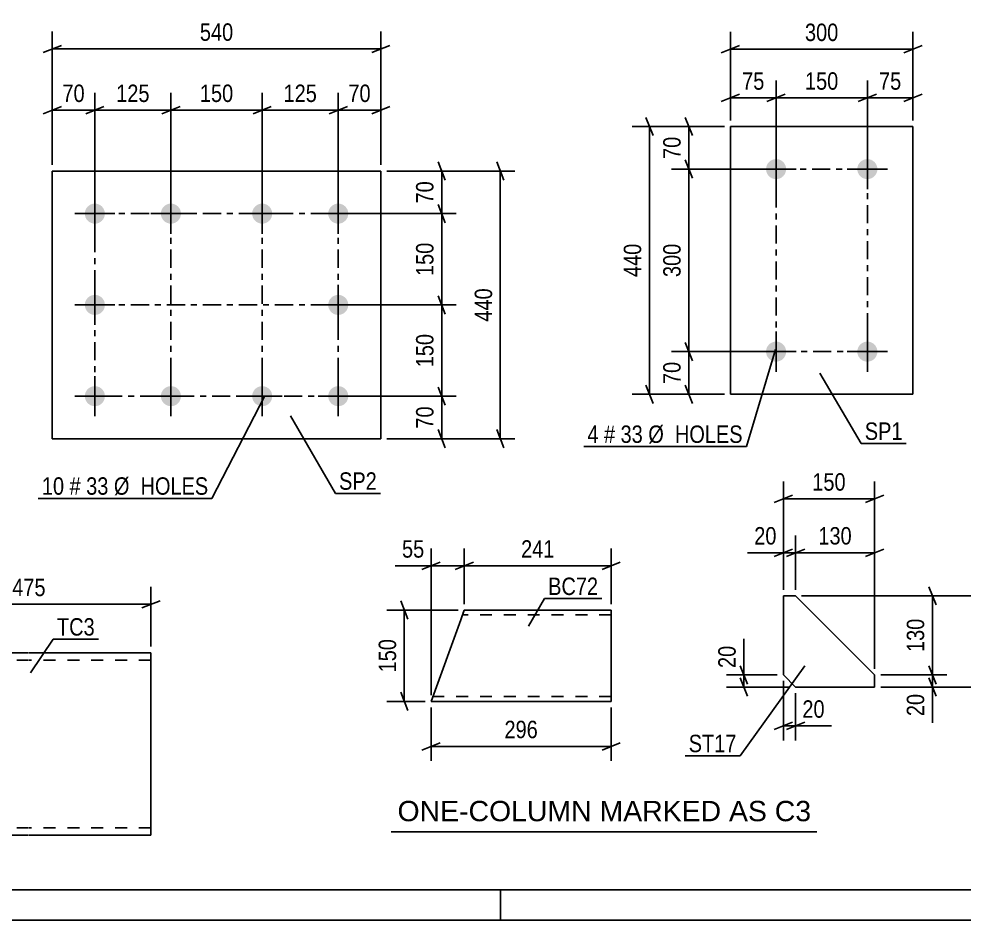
# Model space of a CAD drawing. Header units: millimetres. Extents: x 0 to 594, y 0 to 420.
# Drawn here: x 94.8 to 250.2, y 0 to 148.1 of the extents above; entities that cross this region are included whole.
import ezdxf

# ---------------------------------------------------------------- set-up
doc = ezdxf.new("R2010")
doc.units = ezdxf.units.MM
doc.linetypes.add('DXK_LINE_DOT2', pattern=[3.9198, 1.9599, -1.9599])
doc.linetypes.add('DXK_LINE_DOT3', pattern=[5.9187, 2.979, -0.9799, 0.9799, -0.9799])
doc.styles.add('Arial', font='arial.ttf', dxfattribs={"height": 0.2})
doc.styles.add('Arial Narrow', font='ARIALN.TTF', dxfattribs={"height": 0.2})

# ---------------------------------------------------------------- blocks, each defined once
blk = doc.blocks.new('Unknown-681868596-1134')
at = {"color": 5, "linetype": 'Continuous'}
for p, q in [((5, 5), (589, 5)), ((174, 0), (174, 5)), ((0, 0), (594, 0))]:
    blk.add_line(p, q, dxfattribs=at)
blk = doc.blocks.new('Part-681868596-5340 - 5339')
at = {"color": 2, "linetype": 'Continuous'}
for p, q in [((96.43, 43.94), (76.43, 43.94)), ((76.43, 16.34), (76.43, 43.94)), ((116.53, 43.94), (96.53, 43.94)), ((116.53, 43.94), (116.53, 43.75)), ((116.53, 43.75), (116.53, 13.94)), ((76.43, 13.94), (76.43, 16.34)), ((96.43, 13.94), (76.43, 13.94)), ((116.53, 13.94), (96.53, 13.94))]:
    blk.add_line(p, q, dxfattribs=at)
at = {"color": 7, "linetype": 'DXK_LINE_DOT2'}
for p, q in [((96.43, 42.74), (76.43, 42.74)), ((116.53, 42.74), (96.53, 42.74)), ((76.43, 14.12), (76.43, 16.34)), ((76.43, 15.14), (76.43, 15.23)), ((96.43, 15.14), (76.43, 15.14)), ((116.53, 15.14), (96.53, 15.14)), ((116.53, 15.14), (116.53, 15.23))]:
    blk.add_line(p, q, dxfattribs=at)
blk = doc.blocks.new('Part-681868596-7533 - 7532')
at = {"color": 2, "linetype": 'Continuous'}
for p, q in [((167.46, 49.35), (168.04, 50.95)), ((192.18, 50.95), (168.04, 50.95)), ((192.18, 50.95), (192.18, 35.95)), ((167.46, 49.35), (162.58, 35.95)), ((162.58, 35.95), (192.18, 35.95))]:
    blk.add_line(p, q, dxfattribs=at)
at = {"color": 7, "linetype": 'DXK_LINE_DOT2'}
for p, q in [((192.18, 50.15), (167.75, 50.15)), ((168.04, 50.95), (167.87, 50.49)), ((192.18, 50.49), (192.18, 50.95)), ((192.18, 36.75), (162.87, 36.75))]:
    blk.add_line(p, q, dxfattribs=at)
blk = doc.blocks.new('Bolt-681868596-5383 - 5381')
at = {"linetype": 'Continuous'}
for points in [[(107.32, 117.76, -1), (107.32, 114.46, -1)], [(119.82, 117.76, -1), (119.82, 114.46, -1)], [(134.82, 117.76, -1), (134.82, 114.46, -1)], [(147.32, 117.76, -1), (147.32, 114.46, -1)], [(107.32, 102.76, -1), (107.32, 99.46, -1)], [(147.32, 102.76, -1), (147.32, 99.46, -1)], [(107.32, 87.76, -1), (107.32, 84.46, -1)], [(119.82, 87.76, -1), (119.82, 84.46, -1)], [(134.82, 87.76, -1), (134.82, 84.46, -1)], [(147.32, 87.76, -1), (147.32, 84.46, -1)]]:
    blk.add_hatch(color=1, dxfattribs=at).paths.add_polyline_path(points)
at = {"color": 1, "linetype": 'Continuous'}
for p, q in [((107.32, 119.41), (107.32, 112.81)), ((119.82, 119.41), (119.82, 112.81)), ((134.82, 119.41), (134.82, 112.81)), ((147.32, 119.41), (147.32, 112.81)), ((104.02, 116.11), (110.62, 116.11)), ((116.52, 116.11), (123.12, 116.11)), ((131.52, 116.11), (138.12, 116.11)), ((144.02, 116.11), (150.62, 116.11)), ((107.32, 104.41), (107.32, 97.81)), ((147.32, 104.41), (147.32, 97.81)), ((104.02, 101.11), (110.62, 101.11)), ((144.02, 101.11), (150.62, 101.11)), ((107.32, 89.41), (107.32, 82.81)), ((119.82, 89.41), (119.82, 82.81)), ((134.82, 89.41), (134.82, 82.81)), ((147.32, 89.41), (147.32, 82.81)), ((104.02, 86.11), (110.62, 86.11)), ((116.52, 86.11), (123.12, 86.11)), ((131.52, 86.11), (138.12, 86.11)), ((144.02, 86.11), (150.62, 86.11))]:
    blk.add_line(p, q, dxfattribs=at)
blk = doc.blocks.new('Part-681868596-5382 - 5381')
at = {"color": 2, "linetype": 'Continuous'}
for p, q in [((100.32, 79.11), (100.32, 123.11)), ((100.32, 123.11), (154.32, 123.11)), ((154.32, 123.11), (154.32, 79.11)), ((154.32, 79.11), (100.32, 79.11))]:
    blk.add_line(p, q, dxfattribs=at)
blk = doc.blocks.new('Part-681868596-5390 - 5389')
at = {"color": 2, "linetype": 'Continuous'}
for p, q in [((211.78, 130.43), (211.78, 86.43)), ((211.78, 130.43), (241.78, 130.43)), ((241.78, 130.43), (241.78, 86.43)), ((211.78, 86.43), (241.78, 86.43))]:
    blk.add_line(p, q, dxfattribs=at)
blk = doc.blocks.new('Bolt-681868596-5391 - 5389')
at = {"linetype": 'Continuous'}
for points in [[(219.28, 125.08, -1), (219.28, 121.78, -1)], [(234.28, 125.08, -1), (234.28, 121.78, -1)], [(219.28, 95.08, -1), (219.28, 91.78, -1)], [(234.28, 95.08, -1), (234.28, 91.78, -1)]]:
    blk.add_hatch(color=1, dxfattribs=at).paths.add_polyline_path(points)
at = {"color": 1, "linetype": 'Continuous'}
for p, q in [((219.28, 126.73), (219.28, 120.13)), ((234.28, 126.73), (234.28, 120.13)), ((215.98, 123.43), (222.58, 123.43)), ((230.98, 123.43), (237.58, 123.43)), ((219.28, 96.73), (219.28, 90.13)), ((234.28, 96.73), (234.28, 90.13)), ((215.98, 93.43), (222.58, 93.43)), ((230.98, 93.43), (237.58, 93.43))]:
    blk.add_line(p, q, dxfattribs=at)
blk = doc.blocks.new('Part-681868596-5465 - 5464')
at = {"color": 2, "linetype": 'Continuous'}
for p, q in [((222.48, 53.3), (220.48, 53.3)), ((220.48, 53.3), (220.48, 40.3)), ((235.48, 40.3), (222.48, 53.3)), ((220.48, 40.3), (222.48, 38.3)), ((235.48, 38.3), (235.48, 40.3)), ((222.48, 38.3), (235.48, 38.3))]:
    blk.add_line(p, q, dxfattribs=at)
blk = doc.blocks.new('Rectangle-681868596-6898 - 5381')
at = {"color": 1, "linetype": 'DXK_LINE_DOT3'}
blk.add_lwpolyline([(107.32, 116.11), (147.32, 116.11), (147.32, 86.11), (107.32, 86.11), (107.32, 116.11)], close=True, dxfattribs=at)
blk = doc.blocks.new('Rectangle-681868596-7001 - 5389')
at = {"color": 1, "linetype": 'DXK_LINE_DOT3'}
blk.add_lwpolyline([(219.28, 123.43), (234.28, 123.43), (234.28, 93.43), (219.28, 93.43), (219.28, 123.43)], close=True, dxfattribs=at)
blk = doc.blocks.new('Line-681868596-6908 - 5381')
at = {"color": 1, "linetype": 'DXK_LINE_DOT3'}
blk.add_line((119.82, 116.11), (119.82, 86.11), dxfattribs=at)
blk = doc.blocks.new('Line-681868596-6915 - 5381')
at = {"color": 1, "linetype": 'DXK_LINE_DOT3'}
blk.add_line((134.82, 116.11), (134.82, 86.11), dxfattribs=at)
blk = doc.blocks.new('Line-681868596-6922 - 5381')
at = {"color": 1, "linetype": 'DXK_LINE_DOT3'}
blk.add_line((107.32, 101.11), (147.32, 101.11), dxfattribs=at)
blk = doc.blocks.new('StraightDimension-681868596-5533 - 5339')
at = {"color": 7, "linetype": 'Continuous'}
for p, q in [((76.43, 44.94), (76.43, 54.75)), ((116.53, 44.94), (116.53, 54.75)), ((77.93, 52.5), (74.93, 51.3)), ((76.43, 51.9), (116.53, 51.9)), ((115.03, 51.3), (118.03, 52.5))]:
    blk.add_line(p, q, dxfattribs=at)
at = {"color": 0}
blk.add_wipeout([(99.82, 52.65), (99.82, 56.85), (93.14, 56.85), (93.14, 52.65)], dxfattribs=at)
at = {"color": 3, "style": 'Arial Narrow'}
blk.add_text('475', height=2.863, dxfattribs=at).set_placement((93.74, 53.25))
blk = doc.blocks.new('StraightDimension-681868596-7690 - 7532')
at = {"color": 7, "linetype": 'Continuous'}
for p, q in [((158.78, 49.45), (157.58, 52.45)), ((167.04, 50.95), (155.33, 50.95)), ((158.18, 35.95), (158.18, 50.95)), ((157.58, 37.45), (158.78, 34.45)), ((161.58, 35.95), (155.33, 35.95))]:
    blk.add_line(p, q, dxfattribs=at)
at = {"color": 0}
blk.add_wipeout([(157.43, 46.8), (153.23, 46.8), (153.23, 40.11), (157.43, 40.11)], dxfattribs=at)
at = {"color": 3, "style": 'Arial Narrow'}
blk.add_text('150', height=2.863, rotation=90.0002, dxfattribs=at).set_placement((156.83, 40.71))
blk = doc.blocks.new('StraightDimension-681868596-7655 - 7532')
at = {"color": 7, "linetype": 'Continuous'}
for p, q in [((168.04, 51.95), (168.04, 61.07)), ((192.18, 51.95), (192.18, 61.07)), ((169.54, 58.82), (166.54, 57.62)), ((168.04, 58.22), (192.18, 58.22)), ((190.68, 57.62), (193.68, 58.82))]:
    blk.add_line(p, q, dxfattribs=at)
at = {"color": 0}
blk.add_wipeout([(183.45, 58.97), (183.45, 63.17), (176.77, 63.17), (176.77, 58.97)], dxfattribs=at)
at = {"color": 3, "style": 'Arial Narrow'}
blk.add_text('241', height=2.863, dxfattribs=at).set_placement((177.37, 59.57))
blk = doc.blocks.new('StraightDimension-681868596-7644 - 7532')
at = {"color": 7, "linetype": 'Continuous'}
for p, q in [((162.58, 34.95), (162.58, 26.15)), ((192.18, 34.95), (192.18, 26.15)), ((164.08, 29.15), (161.08, 27.95)), ((162.58, 28.55), (192.18, 28.55)), ((190.68, 27.95), (193.68, 29.15))]:
    blk.add_line(p, q, dxfattribs=at)
at = {"color": 0}
blk.add_wipeout([(180.72, 29.3), (180.72, 33.5), (174.04, 33.5), (174.04, 29.3)], dxfattribs=at)
at = {"color": 3, "style": 'Arial Narrow'}
blk.add_text('296', height=2.863, dxfattribs=at).set_placement((174.64, 29.9))
blk = doc.blocks.new('StraightDimension-681868596-7656 - 7532')
at = {"color": 7, "linetype": 'Continuous'}
for p, q in [((162.58, 36.95), (162.58, 61.07)), ((168.04, 51.95), (168.04, 61.07)), ((161.08, 57.62), (164.08, 58.82)), ((162.58, 58.22), (168.04, 58.22)), ((169.54, 58.82), (166.54, 57.62))]:
    blk.add_line(p, q, dxfattribs=at)
at = {"color": 0}
blk.add_wipeout([(162.06, 58.97), (162.06, 63.17), (157.2, 63.17), (157.2, 58.97)], dxfattribs=at)
at = {"color": 7, "linetype": 'Continuous'}
blk.add_line((162.58, 58.22), (156.67, 58.22), dxfattribs=at)
blk.add_line((162.58, 58.22), (156.67, 58.22), dxfattribs=at)
at = {"color": 3, "style": 'Arial Narrow'}
blk.add_text('55', height=2.863, dxfattribs=at).set_placement((157.8, 59.57))
blk = doc.blocks.new('StraightDimension-681868596-5679 - 5381')
at = {"color": 7, "linetype": 'Continuous'}
for p, q in [((163.72, 124.61), (164.92, 121.61)), ((155.32, 123.11), (166.72, 123.11)), ((164.32, 116.11), (164.32, 123.11)), ((164.92, 114.61), (163.72, 117.61)), ((148.32, 116.11), (166.72, 116.11))]:
    blk.add_line(p, q, dxfattribs=at)
at = {"color": 0}
blk.add_wipeout([(163.57, 122.03), (159.37, 122.03), (159.37, 117.18), (163.57, 117.18)], dxfattribs=at)
at = {"color": 3, "style": 'Arial Narrow'}
blk.add_text('70', height=2.863, rotation=90.0002, dxfattribs=at).set_placement((162.97, 117.78))
blk = doc.blocks.new('StraightDimension-681868596-5682 - 5381')
at = {"color": 7, "linetype": 'Continuous'}
for p, q in [((163.72, 87.61), (164.92, 84.61)), ((148.32, 86.11), (166.72, 86.11)), ((164.32, 79.11), (164.32, 86.11)), ((164.92, 77.61), (163.72, 80.61)), ((155.32, 79.11), (166.72, 79.11))]:
    blk.add_line(p, q, dxfattribs=at)
at = {"color": 0}
blk.add_wipeout([(163.57, 85.03), (159.37, 85.03), (159.37, 80.18), (163.57, 80.18)], dxfattribs=at)
at = {"color": 3, "style": 'Arial Narrow'}
blk.add_text('70', height=2.863, rotation=90.0002, dxfattribs=at).set_placement((162.97, 80.78))
blk = doc.blocks.new('StraightDimension-681868596-5695 - 5381')
at = {"color": 7, "linetype": 'Continuous'}
for p, q in [((174.56, 121.61), (173.36, 124.61)), ((155.32, 123.11), (176.36, 123.11)), ((173.96, 79.11), (173.96, 123.11)), ((173.36, 80.61), (174.56, 77.61)), ((155.32, 79.11), (176.36, 79.11))]:
    blk.add_line(p, q, dxfattribs=at)
at = {"color": 0}
blk.add_wipeout([(173.21, 104.45), (169.01, 104.45), (169.01, 97.76), (173.21, 97.76)], dxfattribs=at)
at = {"color": 3, "style": 'Arial Narrow'}
blk.add_text('440', height=2.863, rotation=90.0002, dxfattribs=at).set_placement((172.61, 98.36))
blk = doc.blocks.new('StraightDimension-681868596-5699 - 5381')
at = {"color": 7, "linetype": 'Continuous'}
for p, q in [((147.32, 117.11), (147.32, 135.96)), ((154.32, 124.11), (154.32, 135.96)), ((145.82, 132.51), (148.82, 133.71)), ((155.82, 133.71), (152.82, 132.51)), ((147.32, 133.11), (154.32, 133.11))]:
    blk.add_line(p, q, dxfattribs=at)
at = {"color": 0}
blk.add_wipeout([(153.25, 133.86), (153.25, 138.06), (148.39, 138.06), (148.39, 133.86)], dxfattribs=at)
at = {"color": 3, "style": 'Arial Narrow'}
blk.add_text('70', height=2.863, dxfattribs=at).set_placement((148.99, 134.46))
blk = doc.blocks.new('StraightDimension-681868596-5703 - 5381')
at = {"color": 7, "linetype": 'Continuous'}
for p, q in [((100.32, 124.11), (100.32, 135.96)), ((107.32, 117.11), (107.32, 135.96)), ((98.82, 132.51), (101.82, 133.71)), ((108.82, 133.71), (105.82, 132.51)), ((100.32, 133.11), (107.32, 133.11))]:
    blk.add_line(p, q, dxfattribs=at)
at = {"color": 0}
blk.add_wipeout([(106.25, 133.86), (106.25, 138.06), (101.39, 138.06), (101.39, 133.86)], dxfattribs=at)
at = {"color": 3, "style": 'Arial Narrow'}
blk.add_text('70', height=2.863, dxfattribs=at).set_placement((101.99, 134.46))
blk = doc.blocks.new('StraightDimension-681868596-5719 - 5381')
at = {"color": 7, "linetype": 'Continuous'}
for p, q in [((100.32, 124.11), (100.32, 146.02)), ((154.32, 124.11), (154.32, 146.02)), ((101.82, 143.77), (98.82, 142.57)), ((100.32, 143.17), (154.32, 143.17)), ((152.82, 142.57), (155.82, 143.77))]:
    blk.add_line(p, q, dxfattribs=at)
at = {"color": 0}
blk.add_wipeout([(130.66, 143.92), (130.66, 148.12), (123.98, 148.12), (123.98, 143.92)], dxfattribs=at)
at = {"color": 3, "style": 'Arial Narrow'}
blk.add_text('540', height=2.863, dxfattribs=at).set_placement((124.58, 144.52))
blk = doc.blocks.new('StraightDimension-681868596-12158 - 5381')
at = {"color": 7, "linetype": 'Continuous'}
for p, q in [((164.92, 99.61), (163.72, 102.61)), ((148.32, 101.11), (166.72, 101.11)), ((164.32, 86.11), (164.32, 101.11)), ((163.72, 87.61), (164.92, 84.61)), ((148.32, 86.11), (166.72, 86.11))]:
    blk.add_line(p, q, dxfattribs=at)
at = {"color": 0}
blk.add_wipeout([(163.57, 96.95), (159.37, 96.95), (159.37, 90.26), (163.57, 90.26)], dxfattribs=at)
at = {"color": 3, "style": 'Arial Narrow'}
blk.add_text('150', height=2.863, rotation=90.0002, dxfattribs=at).set_placement((162.97, 90.86))
blk = doc.blocks.new('StraightDimension-681868596-12160 - 5381')
at = {"color": 7, "linetype": 'Continuous'}
for p, q in [((164.92, 114.61), (163.72, 117.61)), ((148.32, 116.11), (166.72, 116.11)), ((164.32, 101.11), (164.32, 116.11)), ((163.72, 102.61), (164.92, 99.61)), ((148.32, 101.11), (166.72, 101.11))]:
    blk.add_line(p, q, dxfattribs=at)
at = {"color": 0}
blk.add_wipeout([(163.57, 111.95), (159.37, 111.95), (159.37, 105.26), (163.57, 105.26)], dxfattribs=at)
at = {"color": 3, "style": 'Arial Narrow'}
blk.add_text('150', height=2.863, rotation=90.0002, dxfattribs=at).set_placement((162.97, 105.86))
blk = doc.blocks.new('StraightDimension-681868596-12162 - 5381')
at = {"color": 7, "linetype": 'Continuous'}
for p, q in [((107.32, 117.11), (107.32, 135.96)), ((119.82, 117.11), (119.82, 135.96)), ((105.82, 132.51), (108.82, 133.71)), ((121.32, 133.71), (118.32, 132.51)), ((107.32, 133.11), (119.82, 133.11))]:
    blk.add_line(p, q, dxfattribs=at)
at = {"color": 0}
blk.add_wipeout([(116.91, 133.86), (116.91, 138.06), (110.23, 138.06), (110.23, 133.86)], dxfattribs=at)
at = {"color": 3, "style": 'Arial Narrow'}
blk.add_text('125', height=2.863, dxfattribs=at).set_placement((110.83, 134.46))
blk = doc.blocks.new('StraightDimension-681868596-12164 - 5381')
at = {"color": 7, "linetype": 'Continuous'}
for p, q in [((119.82, 117.11), (119.82, 135.96)), ((134.82, 117.11), (134.82, 135.96)), ((121.32, 133.71), (118.32, 132.51)), ((133.32, 132.51), (136.32, 133.71)), ((119.82, 133.11), (134.82, 133.11))]:
    blk.add_line(p, q, dxfattribs=at)
at = {"color": 0}
blk.add_wipeout([(130.66, 133.86), (130.66, 138.06), (123.98, 138.06), (123.98, 133.86)], dxfattribs=at)
at = {"color": 3, "style": 'Arial Narrow'}
blk.add_text('150', height=2.863, dxfattribs=at).set_placement((124.58, 134.46))
blk = doc.blocks.new('StraightDimension-681868596-12166 - 5381')
at = {"color": 7, "linetype": 'Continuous'}
for p, q in [((134.82, 117.11), (134.82, 135.96)), ((147.32, 117.11), (147.32, 135.96)), ((133.32, 132.51), (136.32, 133.71)), ((148.82, 133.71), (145.82, 132.51)), ((134.82, 133.11), (147.32, 133.11))]:
    blk.add_line(p, q, dxfattribs=at)
at = {"color": 0}
blk.add_wipeout([(144.41, 133.86), (144.41, 138.06), (137.73, 138.06), (137.73, 133.86)], dxfattribs=at)
at = {"color": 3, "style": 'Arial Narrow'}
blk.add_text('125', height=2.863, dxfattribs=at).set_placement((138.33, 134.46))
blk = doc.blocks.new('StraightDimension-681868596-5723 - 5389')
at = {"color": 7, "linetype": 'Continuous'}
for p, q in [((204.34, 131.93), (205.54, 128.93)), ((210.78, 130.43), (202.09, 130.43)), ((204.94, 123.43), (204.94, 130.43)), ((205.54, 121.93), (204.34, 124.93)), ((218.28, 123.43), (202.09, 123.43))]:
    blk.add_line(p, q, dxfattribs=at)
at = {"color": 0}
blk.add_wipeout([(204.19, 129.36), (199.99, 129.36), (199.99, 124.5), (204.19, 124.5)], dxfattribs=at)
at = {"color": 3, "style": 'Arial Narrow'}
blk.add_text('70', height=2.863, rotation=90.0002, dxfattribs=at).set_placement((203.59, 125.1))
blk = doc.blocks.new('StraightDimension-681868596-5724 - 5389')
at = {"color": 7, "linetype": 'Continuous'}
for p, q in [((205.54, 121.93), (204.34, 124.93)), ((218.28, 123.43), (202.09, 123.43)), ((204.94, 93.43), (204.94, 123.43)), ((204.34, 94.93), (205.54, 91.93)), ((218.28, 93.43), (202.09, 93.43))]:
    blk.add_line(p, q, dxfattribs=at)
at = {"color": 0}
blk.add_wipeout([(204.19, 111.77), (199.99, 111.77), (199.99, 105.09), (204.19, 105.09)], dxfattribs=at)
at = {"color": 3, "style": 'Arial Narrow'}
blk.add_text('300', height=2.863, rotation=90.0002, dxfattribs=at).set_placement((203.59, 105.69))
blk = doc.blocks.new('StraightDimension-681868596-5725 - 5389')
at = {"color": 7, "linetype": 'Continuous'}
for p, q in [((204.34, 94.93), (205.54, 91.93)), ((218.28, 93.43), (202.09, 93.43)), ((204.94, 86.43), (204.94, 93.43)), ((205.54, 84.93), (204.34, 87.93)), ((210.78, 86.43), (202.09, 86.43))]:
    blk.add_line(p, q, dxfattribs=at)
at = {"color": 0}
blk.add_wipeout([(204.19, 92.36), (199.99, 92.36), (199.99, 87.5), (204.19, 87.5)], dxfattribs=at)
at = {"color": 3, "style": 'Arial Narrow'}
blk.add_text('70', height=2.863, rotation=90.0002, dxfattribs=at).set_placement((203.59, 88.1))
blk = doc.blocks.new('StraightDimension-681868596-5735 - 5389')
at = {"color": 7, "linetype": 'Continuous'}
for p, q in [((199.06, 128.93), (197.86, 131.93)), ((210.78, 130.43), (195.61, 130.43)), ((198.46, 86.43), (198.46, 130.43)), ((197.86, 87.93), (199.06, 84.93)), ((210.78, 86.43), (195.61, 86.43))]:
    blk.add_line(p, q, dxfattribs=at)
at = {"color": 0}
blk.add_wipeout([(197.71, 111.77), (193.51, 111.77), (193.51, 105.09), (197.71, 105.09)], dxfattribs=at)
at = {"color": 3, "style": 'Arial Narrow'}
blk.add_text('440', height=2.863, rotation=90.0002, dxfattribs=at).set_placement((197.11, 105.69))
blk = doc.blocks.new('StraightDimension-681868596-5739 - 5389')
at = {"color": 7, "linetype": 'Continuous'}
for p, q in [((234.28, 124.43), (234.28, 137.98)), ((241.78, 131.43), (241.78, 137.98)), ((232.78, 134.53), (235.78, 135.73)), ((243.28, 135.73), (240.28, 134.53)), ((234.28, 135.13), (241.78, 135.13))]:
    blk.add_line(p, q, dxfattribs=at)
at = {"color": 0}
blk.add_wipeout([(240.46, 135.88), (240.46, 140.08), (235.6, 140.08), (235.6, 135.88)], dxfattribs=at)
at = {"color": 3, "style": 'Arial Narrow'}
blk.add_text('75', height=2.863, dxfattribs=at).set_placement((236.2, 136.48))
blk = doc.blocks.new('StraightDimension-681868596-5740 - 5389')
at = {"color": 7, "linetype": 'Continuous'}
for p, q in [((219.28, 124.43), (219.28, 137.98)), ((234.28, 124.43), (234.28, 137.98)), ((220.78, 135.73), (217.78, 134.53)), ((232.78, 134.53), (235.78, 135.73)), ((219.28, 135.13), (234.28, 135.13))]:
    blk.add_line(p, q, dxfattribs=at)
at = {"color": 0}
blk.add_wipeout([(230.12, 135.88), (230.12, 140.08), (223.43, 140.08), (223.43, 135.88)], dxfattribs=at)
at = {"color": 3, "style": 'Arial Narrow'}
blk.add_text('150', height=2.863, dxfattribs=at).set_placement((224.03, 136.48))
blk = doc.blocks.new('StraightDimension-681868596-5741 - 5389')
at = {"color": 7, "linetype": 'Continuous'}
for p, q in [((211.78, 131.43), (211.78, 137.98)), ((219.28, 124.43), (219.28, 137.98)), ((210.28, 134.53), (213.28, 135.73)), ((220.78, 135.73), (217.78, 134.53)), ((211.78, 135.13), (219.28, 135.13))]:
    blk.add_line(p, q, dxfattribs=at)
at = {"color": 0}
blk.add_wipeout([(217.96, 135.88), (217.96, 140.08), (213.1, 140.08), (213.1, 135.88)], dxfattribs=at)
at = {"color": 3, "style": 'Arial Narrow'}
blk.add_text('75', height=2.863, dxfattribs=at).set_placement((213.7, 136.48))
blk = doc.blocks.new('StraightDimension-681868596-5751 - 5389')
at = {"color": 7, "linetype": 'Continuous'}
for p, q in [((211.78, 131.43), (211.78, 145.98)), ((241.78, 131.43), (241.78, 145.98)), ((213.28, 143.73), (210.28, 142.53)), ((211.78, 143.13), (241.78, 143.13)), ((240.28, 142.53), (243.28, 143.73))]:
    blk.add_line(p, q, dxfattribs=at)
at = {"color": 0}
blk.add_wipeout([(230.12, 143.88), (230.12, 148.08), (223.43, 148.08), (223.43, 143.88)], dxfattribs=at)
at = {"color": 3, "style": 'Arial Narrow'}
blk.add_text('300', height=2.863, dxfattribs=at).set_placement((224.03, 144.48))
blk = doc.blocks.new('StraightDimension-681868596-5871 - 5464')
at = {"color": 7, "linetype": 'Continuous'}
for p, q in [((213.39, 41.8), (214.59, 38.8)), ((219.48, 40.3), (211.14, 40.3)), ((214.59, 36.8), (213.39, 39.8)), ((213.99, 38.3), (213.99, 40.3)), ((221.48, 38.3), (211.14, 38.3))]:
    blk.add_line(p, q, dxfattribs=at)
at = {"color": 0}
blk.add_wipeout([(213.24, 45.68), (209.04, 45.68), (209.04, 40.83), (213.24, 40.83)], dxfattribs=at)
at = {"color": 7, "linetype": 'Continuous'}
blk.add_line((213.99, 40.3), (213.99, 46.21), dxfattribs=at)
blk.add_line((213.99, 40.3), (213.99, 46.21), dxfattribs=at)
at = {"color": 3, "style": 'Arial Narrow'}
blk.add_text('20', height=2.863, rotation=90.0002, dxfattribs=at).set_placement((212.64, 41.43))
blk = doc.blocks.new('StraightDimension-681868596-5863 - 5464')
at = {"color": 7, "linetype": 'Continuous'}
for p, q in [((220.48, 39.3), (220.48, 29.51)), ((222.48, 37.3), (222.48, 29.51)), ((218.98, 31.31), (221.98, 32.51)), ((220.48, 31.91), (222.48, 31.91)), ((223.98, 32.51), (220.98, 31.31))]:
    blk.add_line(p, q, dxfattribs=at)
at = {"color": 0}
blk.add_wipeout([(227.86, 32.66), (227.86, 36.86), (223, 36.86), (223, 32.66)], dxfattribs=at)
at = {"color": 7, "linetype": 'Continuous'}
blk.add_line((222.48, 31.91), (228.38, 31.91), dxfattribs=at)
blk.add_line((222.48, 31.91), (228.38, 31.91), dxfattribs=at)
at = {"color": 3, "style": 'Arial Narrow'}
blk.add_text('20', height=2.863, dxfattribs=at).set_placement((223.6, 33.26))
blk = doc.blocks.new('StraightDimension-681868596-7731 - 5464')
at = {"color": 7, "linetype": 'Continuous'}
for p, q in [((220.48, 54.3), (220.48, 63.23)), ((222.48, 54.3), (222.48, 63.23)), ((218.98, 59.78), (221.98, 60.98)), ((223.98, 60.98), (220.98, 59.78)), ((220.48, 60.38), (222.48, 60.38))]:
    blk.add_line(p, q, dxfattribs=at)
at = {"color": 0}
blk.add_wipeout([(219.95, 61.13), (219.95, 65.33), (215.09, 65.33), (215.09, 61.13)], dxfattribs=at)
at = {"color": 7, "linetype": 'Continuous'}
blk.add_line((220.48, 60.38), (214.57, 60.38), dxfattribs=at)
blk.add_line((220.48, 60.38), (214.57, 60.38), dxfattribs=at)
at = {"color": 3, "style": 'Arial Narrow'}
blk.add_text('20', height=2.863, dxfattribs=at).set_placement((215.69, 61.73))
blk = doc.blocks.new('StraightDimension-681868596-7715 - 5464')
at = {"color": 7, "linetype": 'Continuous'}
for p, q in [((245.57, 51.8), (244.37, 54.8)), ((223.48, 53.3), (247.37, 53.3)), ((244.97, 40.3), (244.97, 53.3)), ((244.37, 41.8), (245.57, 38.8)), ((236.48, 40.3), (247.37, 40.3))]:
    blk.add_line(p, q, dxfattribs=at)
at = {"color": 0}
blk.add_wipeout([(244.22, 50.15), (240.02, 50.15), (240.02, 43.46), (244.22, 43.46)], dxfattribs=at)
at = {"color": 3, "style": 'Arial Narrow'}
blk.add_text('130', height=2.863, rotation=90.0002, dxfattribs=at).set_placement((243.62, 44.06))
blk = doc.blocks.new('StraightDimension-681868596-7716 - 5464')
at = {"color": 7, "linetype": 'Continuous'}
for p, q in [((244.37, 41.8), (245.57, 38.8)), ((236.48, 40.3), (247.37, 40.3)), ((245.57, 36.8), (244.37, 39.8)), ((244.97, 38.3), (244.97, 40.3)), ((236.48, 38.3), (247.37, 38.3))]:
    blk.add_line(p, q, dxfattribs=at)
at = {"color": 0}
blk.add_wipeout([(244.22, 37.78), (240.02, 37.78), (240.02, 32.92), (244.22, 32.92)], dxfattribs=at)
at = {"color": 7, "linetype": 'Continuous'}
blk.add_line((244.97, 38.3), (244.97, 32.4), dxfattribs=at)
blk.add_line((244.97, 38.3), (244.97, 32.4), dxfattribs=at)
at = {"color": 3, "style": 'Arial Narrow'}
blk.add_text('20', height=2.863, rotation=90.0002, dxfattribs=at).set_placement((243.62, 33.52))
blk = doc.blocks.new('StraightDimension-681868596-7730 - 5464')
at = {"color": 7, "linetype": 'Continuous'}
for p, q in [((222.48, 54.3), (222.48, 63.23)), ((235.48, 41.3), (235.48, 63.23)), ((223.98, 60.98), (220.98, 59.78)), ((233.98, 59.78), (236.98, 60.98)), ((222.48, 60.38), (235.48, 60.38))]:
    blk.add_line(p, q, dxfattribs=at)
at = {"color": 0}
blk.add_wipeout([(232.32, 61.13), (232.32, 65.33), (225.63, 65.33), (225.63, 61.13)], dxfattribs=at)
at = {"color": 3, "style": 'Arial Narrow'}
blk.add_text('130', height=2.863, dxfattribs=at).set_placement((226.23, 61.73))
blk = doc.blocks.new('StraightDimension-681868596-7760 - 5464')
at = {"color": 7, "linetype": 'Continuous'}
for p, q in [((256.17, 51.8), (254.97, 54.8)), ((223.48, 53.3), (257.97, 53.3)), ((255.57, 38.3), (255.57, 53.3)), ((254.97, 39.8), (256.17, 36.8)), ((236.48, 38.3), (257.97, 38.3))]:
    blk.add_line(p, q, dxfattribs=at)
at = {"color": 0}
blk.add_wipeout([(254.82, 49.15), (250.62, 49.15), (250.62, 42.46), (254.82, 42.46)], dxfattribs=at)
at = {"color": 3, "style": 'Arial Narrow'}
blk.add_text('150', height=2.863, rotation=90.0002, dxfattribs=at).set_placement((254.22, 43.06))
blk = doc.blocks.new('StraightDimension-681868596-7769 - 5464')
at = {"color": 7, "linetype": 'Continuous'}
for p, q in [((220.48, 54.3), (220.48, 72.08)), ((235.48, 41.3), (235.48, 72.08)), ((221.98, 69.83), (218.98, 68.63)), ((220.48, 69.23), (235.48, 69.23)), ((233.98, 68.63), (236.98, 69.83))]:
    blk.add_line(p, q, dxfattribs=at)
at = {"color": 0}
blk.add_wipeout([(231.32, 69.98), (231.32, 74.18), (224.63, 74.18), (224.63, 69.98)], dxfattribs=at)
at = {"color": 3, "style": 'Arial Narrow'}
blk.add_text('150', height=2.863, dxfattribs=at).set_placement((225.23, 70.58))
blk = doc.blocks.new('Mark-681868596-5918 - 5339')
at = {"color": 0}
blk.add_wipeout([(107.3, 46.76), (107.3, 49.76), (101.09, 49.76), (101.09, 46.76)], dxfattribs=at)
blk.add_wipeout([(107.3, 46.76), (107.3, 49.76), (101.09, 49.76), (101.09, 46.76)], dxfattribs=at)
at = {"color": 30, "linetype": 'Continuous'}
for p, q in [((96.73, 40.64), (100.49, 46.16)), ((100.49, 46.16), (107.9, 46.16))]:
    blk.add_line(p, q, dxfattribs=at)
at = {"color": 3, "style": 'Arial Narrow'}
blk.add_text('TC3', height=2.863, dxfattribs=at).set_placement((101.09, 46.76))
blk = doc.blocks.new('Unknown-681868596-14594')
at = {"color": 7, "linetype": 'Continuous'}
blk.add_line((156, 14.5), (226, 14.5), dxfattribs=at)
at = {"color": 7, "style": 'Arial'}
blk.add_text('ONE-COLUMN MARKED AS C3', height=3.3428, dxfattribs=at).set_placement((157.06, 16.25))
blk = doc.blocks.new('Mark-681868596-7794 - 7532')
at = {"color": 0}
blk.add_wipeout([(190.04, 53.43), (190.04, 56.43), (181.82, 56.43), (181.82, 53.43)], dxfattribs=at)
blk.add_wipeout([(190.04, 53.43), (190.04, 56.43), (181.82, 56.43), (181.82, 53.43)], dxfattribs=at)
at = {"color": 30, "linetype": 'Continuous'}
for p, q in [((178.61, 48.3), (181.22, 52.83)), ((181.22, 52.83), (190.64, 52.83))]:
    blk.add_line(p, q, dxfattribs=at)
at = {"color": 3, "style": 'Arial Narrow'}
blk.add_text('BC72', height=2.863, dxfattribs=at).set_placement((181.82, 53.43))
blk = doc.blocks.new('Mark-681868596-5937 - 5381')
at = {"color": 0}
for points in [[(102.26, 69.91), (102.26, 72.91), (98.61, 72.91), (98.61, 69.91)], [(104.99, 69.91), (104.99, 72.91), (103.16, 72.91), (103.16, 69.91)], [(109.55, 69.91), (109.55, 72.91), (105.89, 72.91), (105.89, 69.91)], [(125.97, 69.91), (125.97, 72.91), (110.45, 72.91), (110.45, 69.91)]]:
    blk.add_wipeout(points, dxfattribs=at)
for points in [[(102.26, 69.91), (102.26, 72.91), (98.61, 72.91), (98.61, 69.91)], [(104.99, 69.91), (104.99, 72.91), (103.16, 72.91), (103.16, 69.91)], [(109.55, 69.91), (109.55, 72.91), (105.89, 72.91), (105.89, 69.91)], [(125.97, 69.91), (125.97, 72.91), (110.45, 72.91), (110.45, 69.91)]]:
    blk.add_wipeout(points, dxfattribs=at)
at = {"color": 7, "linetype": 'Continuous'}
for p in [(135.23, 86.17), (98.01, 69.31)]:
    blk.add_line(p, (126.57, 69.31), dxfattribs=at)
at = {"color": 3, "style": 'Arial Narrow'}
for s, height, p in [('10', 2.863, (98.61, 69.91)), ('#', 2.86, (103.16, 69.91)), ('33', 2.863, (105.89, 69.91)), ('Ø  HOLES', 2.863, (110.45, 69.91))]:
    blk.add_text(s, height=height, dxfattribs=at).set_placement(p)
blk = doc.blocks.new('Mark-681868596-5934 - 5381')
at = {"color": 0}
blk.add_wipeout([(153.66, 70.73), (153.66, 73.73), (147.45, 73.73), (147.45, 70.73)], dxfattribs=at)
blk.add_wipeout([(153.66, 70.73), (153.66, 73.73), (147.45, 73.73), (147.45, 70.73)], dxfattribs=at)
at = {"color": 30, "linetype": 'Continuous'}
for p, q in [((139.46, 82.9), (146.85, 70.13)), ((146.85, 70.13), (154.26, 70.13))]:
    blk.add_line(p, q, dxfattribs=at)
at = {"color": 3, "style": 'Arial Narrow'}
blk.add_text('SP2', height=2.863, dxfattribs=at).set_placement((147.45, 70.73))
blk = doc.blocks.new('Mark-681868596-5938 - 5389')
at = {"color": 0}
blk.add_wipeout([(240.07, 78.93), (240.07, 81.93), (233.86, 81.93), (233.86, 78.93)], dxfattribs=at)
blk.add_wipeout([(240.07, 78.93), (240.07, 81.93), (233.86, 81.93), (233.86, 78.93)], dxfattribs=at)
at = {"color": 30, "linetype": 'Continuous'}
for p, q in [((226.46, 89.91), (233.26, 78.33)), ((233.26, 78.33), (240.67, 78.33))]:
    blk.add_line(p, q, dxfattribs=at)
at = {"color": 3, "style": 'Arial Narrow'}
blk.add_text('SP1', height=2.863, dxfattribs=at).set_placement((233.86, 78.93))
blk = doc.blocks.new('Mark-681868596-5941 - 5389')
at = {"color": 0}
for points in [[(190.1, 78.43), (190.1, 81.43), (188.27, 81.43), (188.27, 78.43)], [(192.82, 78.43), (192.82, 81.43), (191, 81.43), (191, 78.43)], [(197.38, 78.43), (197.38, 81.43), (193.72, 81.43), (193.72, 78.43)], [(213.81, 78.43), (213.81, 81.43), (198.28, 81.43), (198.28, 78.43)]]:
    blk.add_wipeout(points, dxfattribs=at)
for points in [[(190.1, 78.43), (190.1, 81.43), (188.27, 81.43), (188.27, 78.43)], [(192.82, 78.43), (192.82, 81.43), (191, 81.43), (191, 78.43)], [(197.38, 78.43), (197.38, 81.43), (193.72, 81.43), (193.72, 78.43)], [(213.81, 78.43), (213.81, 81.43), (198.28, 81.43), (198.28, 78.43)]]:
    blk.add_wipeout(points, dxfattribs=at)
at = {"color": 7, "linetype": 'Continuous'}
for p in [(219.17, 93.76), (187.67, 77.83)]:
    blk.add_line(p, (214.41, 77.83), dxfattribs=at)
at = {"color": 3, "style": 'Arial Narrow'}
for s, height, p in [('4', 2.86, (188.27, 78.43)), ('#', 2.86, (191, 78.43)), ('33', 2.863, (193.72, 78.43)), ('Ø  HOLES', 2.863, (198.28, 78.43))]:
    blk.add_text(s, height=height, dxfattribs=at).set_placement(p)
blk = doc.blocks.new('Mark-681868596-7903 - 5464')
at = {"color": 0}
blk.add_wipeout([(212.77, 27.6), (212.77, 30.6), (204.92, 30.6), (204.92, 27.6)], dxfattribs=at)
blk.add_wipeout([(212.77, 27.6), (212.77, 30.6), (204.92, 30.6), (204.92, 27.6)], dxfattribs=at)
at = {"color": 30, "linetype": 'Continuous'}
for p in [(223.98, 41.81), (204.32, 27)]:
    blk.add_line(p, (213.37, 27), dxfattribs=at)
at = {"color": 3, "style": 'Arial Narrow'}
blk.add_text('ST17', height=2.863, dxfattribs=at).set_placement((204.92, 27.6))

msp = doc.modelspace()

# ---------------------------------------------------------------- block references
for name in ['Unknown-681868596-1134', 'Part-681868596-5390 - 5389', 'Bolt-681868596-5391 - 5389', 'Part-681868596-5382 - 5381', 'Rectangle-681868596-7001 - 5389', 'Bolt-681868596-5383 - 5381', 'Rectangle-681868596-6898 - 5381', 'Line-681868596-6908 - 5381', 'Line-681868596-6915 - 5381', 'Line-681868596-6922 - 5381', 'Part-681868596-5465 - 5464', 'Part-681868596-7533 - 7532', 'Part-681868596-5340 - 5339', 'Unknown-681868596-14594']:
    msp.add_blockref(name, (0, 0))

# ---------------------------------------------------------------- next in the draw order: block references
for name in ['StraightDimension-681868596-5739 - 5389', 'StraightDimension-681868596-5703 - 5381', 'StraightDimension-681868596-5723 - 5389', 'StraightDimension-681868596-5679 - 5381', 'Mark-681868596-5938 - 5389', 'StraightDimension-681868596-5682 - 5381', 'Mark-681868596-5937 - 5381', 'StraightDimension-681868596-7731 - 5464', 'StraightDimension-681868596-5533 - 5339', 'StraightDimension-681868596-7690 - 7532', 'StraightDimension-681868596-5871 - 5464']:
    msp.add_blockref(name, (0, 0))

# ---------------------------------------------------------------- next in the draw order: block references
for name in ['StraightDimension-681868596-5695 - 5381', 'StraightDimension-681868596-5724 - 5389', 'Mark-681868596-5934 - 5381', 'StraightDimension-681868596-7655 - 7532', 'Mark-681868596-5918 - 5339', 'StraightDimension-681868596-5863 - 5464', 'StraightDimension-681868596-7644 - 7532']:
    msp.add_blockref(name, (0, 0))

# ---------------------------------------------------------------- next in the draw order: block references
for name in ['StraightDimension-681868596-5740 - 5389', 'StraightDimension-681868596-5699 - 5381', 'StraightDimension-681868596-12158 - 5381', 'StraightDimension-681868596-5725 - 5389', 'StraightDimension-681868596-7656 - 7532', 'Mark-681868596-7794 - 7532', 'StraightDimension-681868596-7715 - 5464']:
    msp.add_blockref(name, (0, 0))

# ---------------------------------------------------------------- next in the draw order: block references
for name in ['StraightDimension-681868596-5719 - 5381', 'StraightDimension-681868596-5735 - 5389', 'StraightDimension-681868596-12160 - 5381', 'StraightDimension-681868596-7716 - 5464']:
    msp.add_blockref(name, (0, 0))

# ---------------------------------------------------------------- next in the draw order: block references
for name in ['StraightDimension-681868596-5741 - 5389', 'StraightDimension-681868596-12162 - 5381', 'Mark-681868596-5941 - 5389', 'StraightDimension-681868596-7730 - 5464']:
    msp.add_blockref(name, (0, 0))

# ---------------------------------------------------------------- next in the draw order: block references
for name in ['StraightDimension-681868596-5751 - 5389', 'StraightDimension-681868596-12164 - 5381', 'StraightDimension-681868596-7760 - 5464']:
    msp.add_blockref(name, (0, 0))

# ---------------------------------------------------------------- next in the draw order: block references
for name in ['StraightDimension-681868596-12166 - 5381', 'StraightDimension-681868596-7769 - 5464']:
    msp.add_blockref(name, (0, 0))

# ---------------------------------------------------------------- next in the draw order: block references
msp.add_blockref('Mark-681868596-7903 - 5464', (0, 0))

doc.saveas('drawing.dxf')
